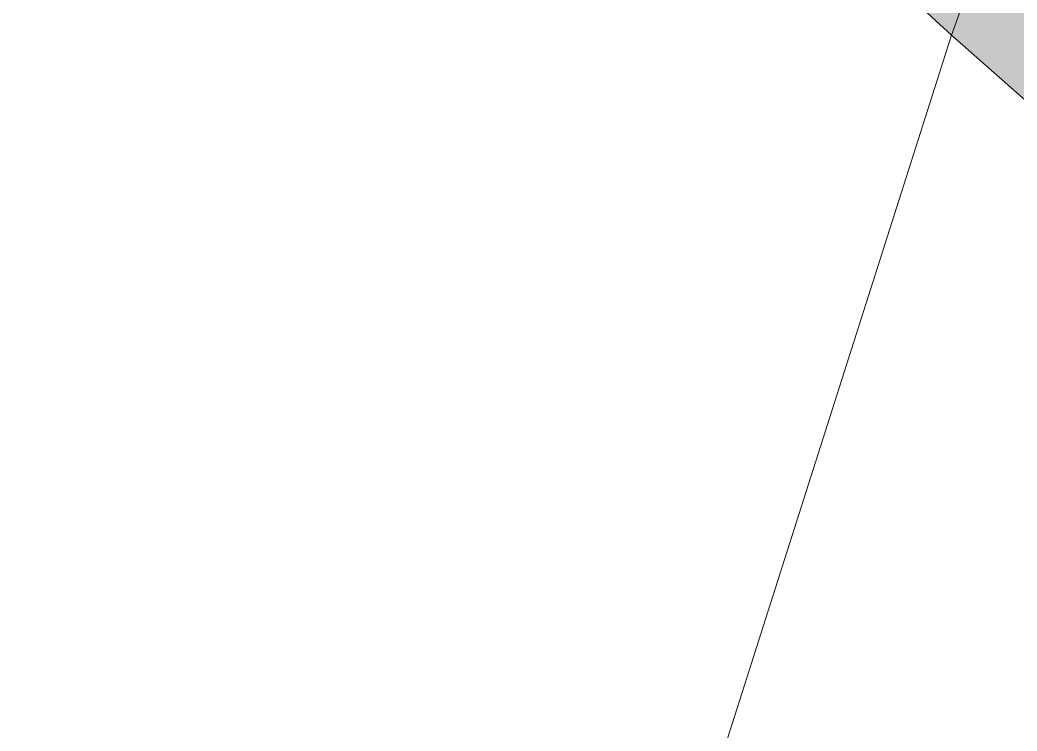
# Model space of a CAD drawing. Header units: metres. Extents: x -3 to 687, y -1 to 1371.
# Drawn here: x 316.567 to 319.898, y 194.429 to 196.803 of the extents above; entities that cross this region are included whole.
import ezdxf

# ---------------------------------------------------------------- set-up
doc = ezdxf.new("R2010")
doc.units = ezdxf.units.M
doc.header["$MEASUREMENT"] = 0
doc.layers.add('TPX_WATERWAYS', color=7, linetype='CONTINUOUS', lineweight=0, true_color=0x7aafdf)
doc.layers.add('TPX_WATERWAYS_HATCH', color=7, linetype='CONTINUOUS', lineweight=0, true_color=0x7aafdf)

msp = doc.modelspace()

# ---------------------------------------------------------------- hatches: boundary and pattern name
at = {"layer": 'TPX_WATERWAYS_HATCH'}
msp.add_hatch(color=256, dxfattribs=at).paths.add_polyline_path([(322.3991, 223.7491), (313.8526, 202.1288), (319.6789, 196.7524), (323.7797, 193.1217), (410.1606, 431.1078), (428.5867, 476.6856), (464.7463, 581.4702), (493.5697, 664.0576), (498.172, 675.7847), (493.5207, 677.891), (485.5046, 681.5149), (481.5248, 659.8616), (455.9329, 586.7977), (439.2745, 546.8335), (408.4631, 461.6606), (369.7761, 357.9535), (322.3991, 223.7491)])

# ---------------------------------------------------------------- linework, layer by layer
at = {"layer": 'TPX_WATERWAYS', "elevation": 0.0061}
msp.add_lwpolyline([(322.3991, 223.7491), (313.8526, 202.1288), (319.6789, 196.7524), (323.7797, 193.1217), (410.1606, 431.1078), (428.5867, 476.6856), (464.7463, 581.4702), (493.5697, 664.0576), (498.172, 675.7847), (493.5207, 677.891), (485.5046, 681.5149), (481.5248, 659.8616), (455.9329, 586.7977), (439.2745, 546.8335), (408.4631, 461.6606), (369.7761, 357.9535)], close=True, dxfattribs=at)
at = {"layer": 'TPX_WATERWAYS', "elevation": 0.0091}
for points in [[(493.5207, 677.891), (491.4349, 673.0229), (462.3496, 586.0931), (459.0477, 576.2157), (405.782, 435.7054), (319.6789, 196.7524)], [(319.6789, 196.7524), (300.4095, 136.2637)]]:
    msp.add_lwpolyline(points, dxfattribs=at)

doc.saveas('drawing.dxf')
